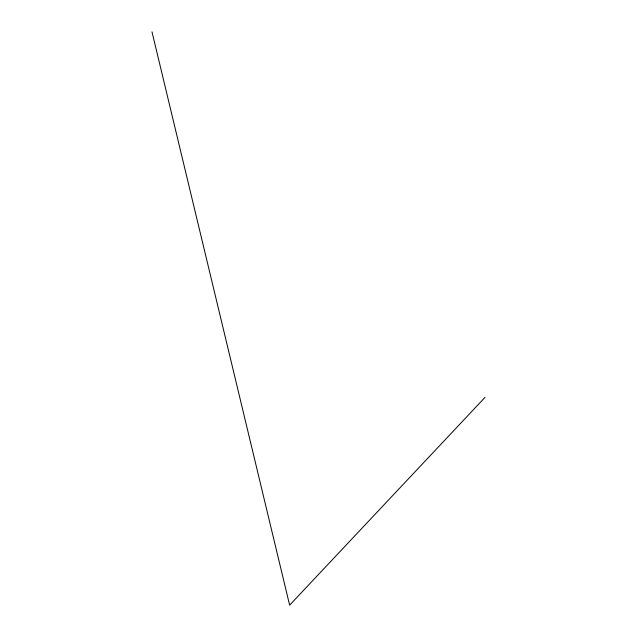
<?xml version="1.0" encoding="UTF-8"?>
<svg xmlns="http://www.w3.org/2000/svg" width="637" height="637" viewBox="0 0 637 637"><rect width="100%" height="100%" fill="white"/><g stroke="black" fill="none" stroke-linecap="round" stroke-linejoin="round"><path stroke-width="0.96" d="M485.004 397.392L289.636 605.15L151.996 31.85"/></g></svg>
